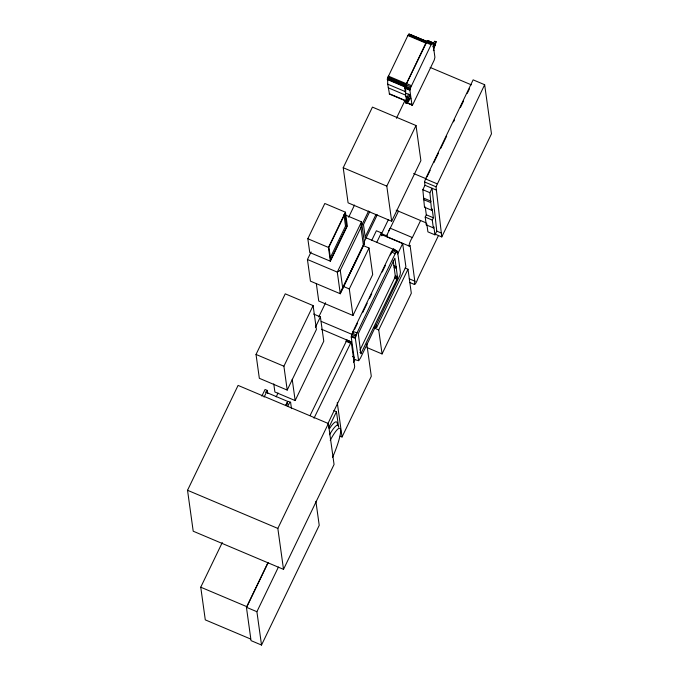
<?xml version="1.0" encoding="UTF-8"?>
<svg xmlns="http://www.w3.org/2000/svg" width="679" height="679" viewBox="0 0 679 679"><rect width="100%" height="100%" fill="white"/><g stroke="black" fill="none" stroke-linecap="round" stroke-linejoin="round"><path stroke-width="1.02" d="M435.01 41.759L434.781 41.156L432.846 43.999M359.989 350.126L394.881 277.635L395.28 275.716L393.175 260.549M397.563 277.405L394.889 258.164L358.283 333.635L360.872 353.767L396.969 279.213L397.563 277.405L395.237 276.421M363.426 245.399L364.419 242.836L340.196 293.099L363.426 245.399L360.939 227.473L361.508 221.838L345.144 214.92M435.247 44.466C435.188 41.385 431.997 52.215 435.247 44.466L433.974 43.923M389.491 94.126L387.726 84.179L387.599 77.958L407.884 35.52L409.242 34.103M406.348 99.635L404.837 88.134L405.355 85.97L426.039 42.607L427.753 40.46L432.905 42.794L434.916 57.265L434.221 60.108L412.934 104.286L412.026 105.084L407.188 102.911M408.716 34.247L426.836 41.903L406.449 83.755L405.355 87.133L387.234 79.477M412.026 105.084L409.87 90.265L410.396 88.1L431.072 44.729L432.786 42.59M351.23 336.962L352.995 331.496L391.452 251.705L393.599 249.04L397.546 251.637L400.423 272.372L400.007 275.131L360.532 357.969L358.656 360.685L354.362 359.531L351.23 336.962L355.304 338.252L358.656 360.685M355.304 338.252L357.044 332.846L395.119 253.853L397.249 251.213M406.449 100.042L406.305 100.882M408.75 99.686L409.072 98.132L407.756 101.502L408.75 99.686L407.476 99.151M425.232 206.959L426.319 214.802L425.207 217.11L426.285 224.893L433.346 227.881L432.268 220.089L433.38 217.789L432.158 208.962L431.555 210.21L424.494 207.222L422.839 189.704L424.978 185.274L424.511 181.938L425.529 178.917L473.136 79.85L484.653 84.722L491.469 133.831L441.774 236.929L435.061 234.094M441.774 236.929L436.028 186.801L484.653 84.722M420.624 220.471L412.382 237.565A4.812 0.823 -67.1 0 0 409.53 243.396A4.812 0.823 -67.1 0 0 409.751 245.747L410.074 245.306L414.869 281.827A4.812 0.823 -67.1 0 0 415.081 284.178A4.812 0.823 -67.1 0 0 417.933 278.356L438.515 235.435M408.427 94.203C408.071 96.18 404.209 102.19 405.94 102.792M433.499 49.932L436.207 41.708L432.829 46.783L433.499 47.072M307.825 238.728L324.808 203.488L345.433 212.196L347.342 225.98L330.359 261.211L309.743 252.503L307.825 238.728L328.449 247.436L330.359 261.211M187.531 490.28L238.083 385.409L328.381 423.552L334.06 464.478L283.516 569.358L193.209 531.207L187.531 490.28L277.838 528.423L283.516 569.358M343.218 167.73L372.44 107.112L416.015 125.522L420.887 160.626L391.673 221.244L348.089 202.834L343.218 167.73L386.801 186.139L391.673 221.244M256.025 354.446L285.248 293.829L313.112 305.601L316.422 329.459L287.209 390.077L259.336 378.305L256.025 354.446L283.898 366.219L287.209 390.077M340.289 293.752L337.285 272.101L361.508 221.838L364.513 243.489L340.289 293.752L310.447 281.148L307.443 259.497L311.101 251.909M328.449 247.436L345.433 212.196M261.839 396.146L265.056 389.474L267.322 390.433L267.73 393.328M348.641 217.246L354.514 205.066M396.426 118.282L405.108 100.254M330.41 257.494L345.518 226.141L343.897 214.428M264.106 397.105L267.322 390.433M346.697 226.642L330.673 259.896L328.908 247.207L344.94 213.944L346.697 226.642L345.518 226.141M283.898 366.219L313.112 305.601M276.209 396.825L278.034 393.031M361.364 225.997L368.595 211.008M342.742 288.303L340.255 270.378L360.939 227.473M318.765 316.932L325.614 302.732M369.792 211.525L363.469 224.647L365.166 236.895L376.013 214.403M315.404 327.27L320.395 316.906L313.639 314.054M386.801 186.139L416.015 125.522M364.156 241.945L377.252 214.776M285.596 405.499L287.472 401.892A3.862 0.662 -67.1 0 1 287.896 401.348L288.524 401.501M285.961 405.244L287.794 401.459L265.37 391.987M287.675 406.382L289.551 402.766A3.862 0.662 -67.1 0 1 289.975 402.223L290.587 402.274L291.478 408.622M250.492 638.964L205.287 619.868L200.746 587.199L222.288 542.521M371.786 240.29L376.378 230.767L381.343 232.863L381.632 234.959M273.764 383.898L274.893 392.004L295.161 400.568L323.773 341.206L320.395 316.906M316.329 283.669L318.74 301.026L352.97 315.489L349.286 288.94L369.011 248.013L363.307 245.603M376.752 242.386L381.343 232.863M381.887 235.783L381.598 233.703L388.43 219.538M398.505 211.135L386.572 235.8L381.598 233.703M352.97 315.489L372.695 274.562L369.011 248.013M310.142 415.429L346.918 340.069M427.006 176.863L430.206 170.225M433.864 162.637L438.439 153.148M440.722 148.404L446.663 136.072M453.521 121.847L454.438 119.945M460.379 107.621L463.579 100.976M467.237 93.388L469.529 88.643M353.504 331.607L352.129 334.441L321.26 321.405M354.413 329.714L357.604 323.085M362.628 312.671L367.186 303.207M369.469 298.471L371.752 293.744M382.243 271.973L385.434 265.345M390.45 254.931L393.192 249.252L365.209 237.438M314.012 418.213L351.247 341.893L354.676 366.601L354.251 368.51L327.753 423.976M397.648 253.963L402.672 243.532L380.978 234.365M431.555 210.21L429.9 192.692L432.039 188.253L436.775 231.123L434.976 234.849L427.914 231.87L426.938 224.834M353.462 362.314L354.828 359.471M277.838 528.423L328.381 423.552M374.757 326.684L376.65 327.482L405.898 266.788L402.672 243.532M426.285 224.893L426.802 223.832M328.636 427.957L336.461 411.729L333.83 410.617M366.966 347.572L382.065 353.946L378.729 329.926L407.986 269.224L405.151 268.035M315.896 501.374L319.223 525.334L261.525 645.05L251.052 640.628L246.426 607.281L267.95 562.628M267.993 562.976L246.918 606.703L200.746 587.199M433.346 227.881L433.864 226.811L434.976 234.849M261.525 645.05L256.9 611.703L278.424 567.05M340.154 436.19L342.038 436.987L371.294 376.285L366.813 343.998M382.065 353.946L411.313 293.252L407.986 269.224M410.201 98.379C403.954 109.879 407.553 99.117 409.7 94.737L410.201 98.379L410.871 98.659M340.255 270.378L337.285 272.101L307.443 259.497M427.142 41.648L410.192 34.51M351.357 336.08L355.423 337.378M351.756 334.62L355.821 335.935M352.206 333.389L356.263 334.713M352.995 331.496L357.044 332.846M435.01 41.377L436.283 41.92M427.566 40.519L432.905 42.794M427.201 40.833L432.234 42.955M426.879 41.215L431.912 43.337M409.021 33.992L427.269 41.606M426.454 41.886L431.488 44.016M408.495 34.519L426.616 42.174M433.567 45.069L434.84 45.603M408.172 35.028L426.293 42.684M426.039 42.607L431.072 44.729M407.884 35.52L426.005 43.176M433.329 50.365L434 50.645M430.155 67.442L471.353 84.85M406.331 83.5L411.364 85.63M388.329 76.099L406.449 83.755M387.955 76.973L406.084 84.629M405.821 84.705L410.854 86.827M387.599 77.958L405.719 85.613M405.355 85.97L410.396 88.1M387.369 78.679L405.49 86.335M387.285 79.061L405.405 86.717M405.04 86.963L410.074 89.093M404.905 87.574L409.938 89.696M404.837 88.134L409.87 90.265M387.726 84.179L405.847 91.835M405.338 92.896L410.371 95.026M388.227 87.803L405.397 95.06M405.838 96.528L407.383 97.182M406.95 100.288L408.223 100.823M389.771 93.914L405.983 100.764M389.245 93.991L406.415 101.239M410.897 104.057L412.577 104.77M406.857 102.741L412.221 105.033M405.355 102.902L406.636 103.437M413.63 173.501L426.089 178.764M425.529 178.917L437.047 183.78M424.511 181.938L436.028 186.801M424.978 185.274L436.495 190.137M422.839 189.704L429.9 192.692M424.027 198.268L431.089 201.256M423.424 199.516L430.486 202.495M426.319 214.802L433.38 217.789M425.207 217.11L432.268 220.089M396.18 210.218L425.886 222.771M436.775 231.123L441.231 233.007M390.272 228.229L412.382 237.565M409.157 246.061L387.047 236.725A4.812 0.823 -67.1 0 1 386.937 236.436M393.905 265.769L396.23 266.754M394.126 267.356L396.451 268.341M409.293 278.831L415.064 281.267M395.28 275.716L397.614 276.692M409.683 282.472L414.496 284.501M395.11 276.973L397.436 277.957M394.881 277.635L397.207 278.611M394.643 278.229L396.969 279.213M343.582 286.53L349.286 288.94M374.01 327.932L378.729 329.926M321.557 329.222L351.247 341.893M346.757 340.06L351.085 341.885M346.511 340.264L350.839 342.089M346.205 340.663L350.534 342.488M345.9 341.24L350.228 343.073M359.853 352.35L361.406 353.004M352.477 356.543L354.404 357.358M289.22 401.798L290.612 402.384M286.504 403.623L288.583 404.497M246.426 607.281L256.9 611.703M391.452 251.705L395.119 253.853M392.292 250.305L395.95 252.461M397.546 251.637L393.599 249.04M393.073 249.278L396.723 251.451M376.225 324.452L376.65 327.482M337.268 402.613L342.038 436.987M336.461 411.729L338.583 426.998M292.208 379.298L295.161 400.568M405.55 89.008L405.753 90.893M386.962 235.859A4.812 0.823 -67.1 0 1 387.132 235.053M388.804 230.656A4.812 0.823 -67.1 0 1 389.831 228.815M329.527 428.619A31.599 5.424 -67.1 0 1 337.412 425.215M330.206 440.374A27.041 4.643 -67.1 0 1 340.569 429.79A27.041 4.643 -67.1 0 1 332.557 457.34M329.51 434.738A29.078 4.991 -67.1 0 1 338.711 426.879"/></g></svg>
